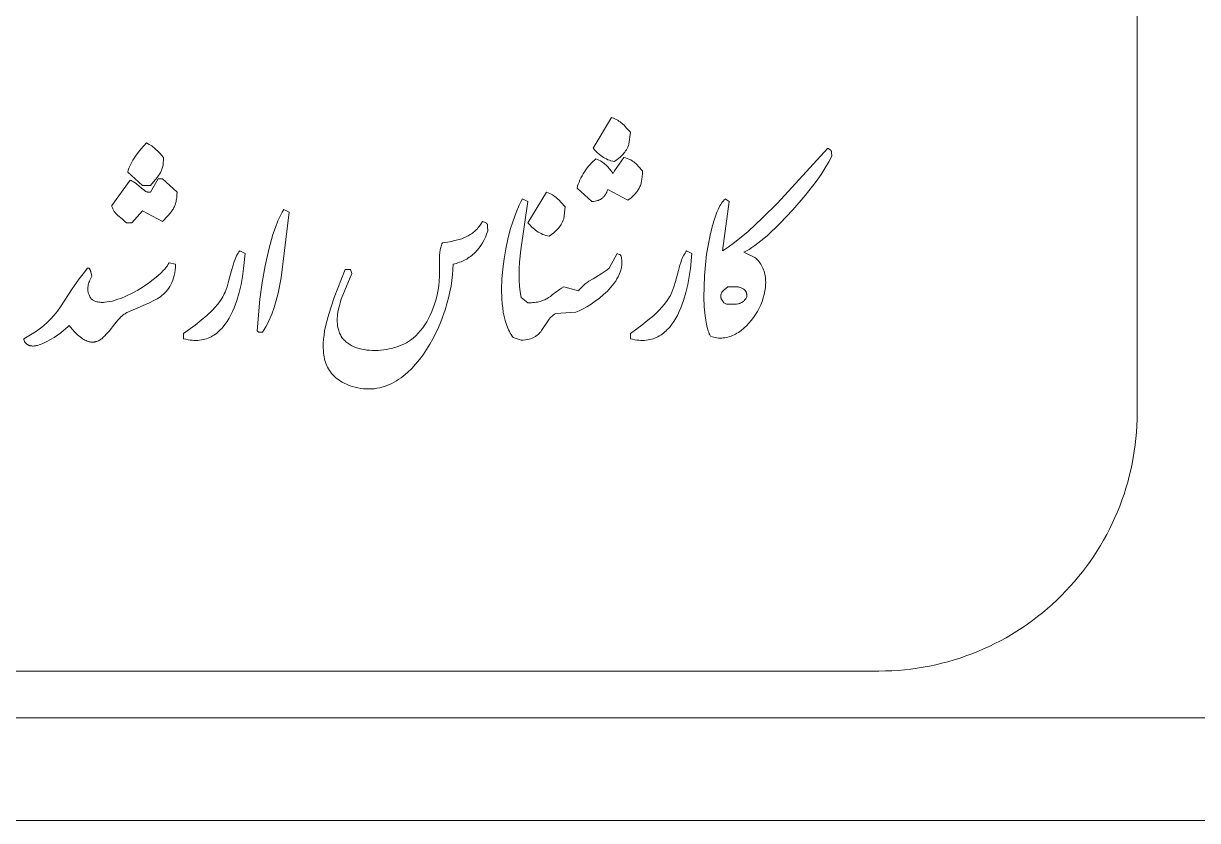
# Model space of a CAD drawing. Header units: metres. Extents: x 236 to 355, y 67 to 475.
# Drawn here: x 296.351 to 297.454, y 138.91 to 139.659 of the extents above; entities that cross this region are included whole.
import ezdxf

# ---------------------------------------------------------------- set-up
doc = ezdxf.new("R2010")
doc.units = ezdxf.units.M
doc.header["$LTSCALE"] = 0.007
doc.header["$MEASUREMENT"] = 0
doc.layers.add('6', color=6, linetype='Continuous')
doc.layers.add('H', color=7, linetype='Continuous')
doc.layers.add('decoration', color=251, linetype='Continuous', lineweight=18)

msp = doc.modelspace()

# ---------------------------------------------------------------- linework, layer by layer
at = {"layer": '6', "lineweight": 5}
for points in [[(311.8328, 158.3027), (283.7399, 158.3027), (283.7399, 138.9098), (311.8328, 138.9098)], [(311.7364, 158.2062), (283.8364, 158.2062), (283.8364, 139.0062), (311.7364, 139.0062)]]:
    msp.add_lwpolyline(points, close=True, dxfattribs=at)
at = {"layer": 'decoration', "lineweight": 5, "ltscale": 0.5}
msp.add_lwpolyline([(295.5802, 140.216), (297.1549, 140.216, -0.414214), (297.3975, 139.9734), (297.3975, 139.2928, -0.414214), (297.1549, 139.0503), (295.5802, 139.0503, -0.414214), (295.3317, 139.2988), (295.3317, 139.9675, -0.414214)], format="xyb", close=True, dxfattribs=at)
at = {"layer": 'H', "lineweight": 5}
for points in [[(296.9037, 139.5707), (296.9053, 139.5701), (296.9068, 139.5695), (296.9081, 139.5689), (296.9094, 139.5682), (296.9106, 139.5674), (296.9117, 139.5666), (296.9127, 139.5658), (296.9138, 139.5649), (296.9157, 139.5631), (296.9175, 139.5611), (296.9213, 139.5569), (296.92, 139.5456), (296.9195, 139.5443), (296.9189, 139.543), (296.9182, 139.5417), (296.9176, 139.5405), (296.9168, 139.5394), (296.9161, 139.5383), (296.9153, 139.5372), (296.9144, 139.5362), (296.9135, 139.5352), (296.9126, 139.5343), (296.9116, 139.5334), (296.9106, 139.5325), (296.9085, 139.5309), (296.9062, 139.5293), (296.9047, 139.5296), (296.9031, 139.53), (296.9016, 139.5305), (296.9002, 139.5311), (296.8988, 139.5318), (296.8974, 139.5325), (296.8961, 139.5333), (296.8948, 139.5341), (296.8936, 139.535), (296.8924, 139.5359), (296.8901, 139.5378), (296.8881, 139.5398), (296.8862, 139.5418)], [(296.4665, 139.5469), (296.4692, 139.5454), (296.4704, 139.5447), (296.4715, 139.544), (296.4726, 139.5432), (296.4736, 139.5424), (296.4755, 139.5408), (296.4773, 139.5391), (296.4791, 139.5373), (296.4827, 139.5331), (296.4826, 139.5305), (296.4824, 139.5281), (296.4821, 139.5259), (296.4818, 139.5249), (296.4816, 139.5239), (296.4813, 139.523), (296.481, 139.5221), (296.4807, 139.5213), (296.4803, 139.5205), (296.48, 139.5197), (296.4796, 139.5189), (296.4788, 139.5175), (296.4778, 139.5161), (296.4769, 139.5148), (296.4748, 139.5122), (296.4702, 139.5068), (296.4627, 139.5068), (296.4489, 139.5193), (296.4495, 139.5212), (296.4501, 139.5231), (296.4509, 139.525), (296.4518, 139.5269), (296.4528, 139.5288), (296.4539, 139.5307), (296.4562, 139.5343), (296.4587, 139.5378), (296.4613, 139.5411)], [(297.1069, 139.5419), (297.1091, 139.5404), (297.1092, 139.5403), (297.1094, 139.5402), (297.1095, 139.5401), (297.1097, 139.54), (297.1097, 139.5399), (297.1097, 139.5399), (297.1097, 139.5399), (297.1098, 139.5398), (297.1098, 139.5398), (297.1099, 139.5397), (297.1099, 139.5397), (297.1099, 139.5396), (297.1099, 139.5396), (297.11, 139.5396), (297.11, 139.5396), (297.11, 139.5396), (297.11, 139.5396), (297.11, 139.5396), (297.11, 139.5396), (297.11, 139.5396), (297.11, 139.5396), (297.11, 139.5396), (297.11, 139.5396), (297.11, 139.5396), (297.11, 139.5396), (297.11, 139.5396), (297.11, 139.5396), (297.11, 139.5396), (297.11, 139.5395), (297.11, 139.5395), (297.11, 139.5395), (297.11, 139.5395), (297.11, 139.5394), (297.1101, 139.5394), (297.1101, 139.5393), (297.1101, 139.5391), (297.1102, 139.5389), (297.1102, 139.5388), (297.1103, 139.5383), (297.1104, 139.5378), (297.1107, 139.5343), (297.1079, 139.5291), (297.1045, 139.5233), (297.1005, 139.5172), (297.0959, 139.5107), (297.0856, 139.4973), (297.0741, 139.4838), (297.0619, 139.471), (297.0498, 139.4596), (297.0439, 139.4547), (297.0383, 139.4504), (297.0355, 139.4485), (297.0329, 139.4468), (297.0304, 139.4453), (297.0279, 139.4441), (297.0304, 139.4428), (297.0376, 139.4394), (297.0384, 139.439), (297.0391, 139.4385), (297.0395, 139.4382), (297.0398, 139.438), (297.0401, 139.4377), (297.0405, 139.4374), (297.0408, 139.437), (297.0411, 139.4367), (297.0415, 139.4363), (297.0418, 139.4359), (297.0421, 139.4355), (297.0424, 139.4351), (297.043, 139.4341), (297.0438, 139.4329), (297.0446, 139.4316), (297.0453, 139.4303), (297.0459, 139.429), (297.0464, 139.4276), (297.0469, 139.4262), (297.0473, 139.4248), (297.0477, 139.4234), (297.048, 139.4219), (297.0482, 139.4204), (297.0483, 139.4188), (297.0484, 139.4173), (297.0485, 139.4157), (297.0484, 139.4141), (297.0483, 139.4125), (297.0482, 139.4109), (297.0477, 139.4077), (297.047, 139.4044), (297.0461, 139.4011), (297.0451, 139.3979), (297.0438, 139.3947), (297.0423, 139.3915), (297.0407, 139.3885), (297.0389, 139.3855), (297.037, 139.3826), (297.0349, 139.3799), (297.0327, 139.3773), (297.0304, 139.3748), (297.028, 139.3726), (297.0254, 139.3705), (297.0241, 139.3696), (297.0228, 139.3687), (297.0215, 139.3679), (297.0201, 139.3671), (297.0187, 139.3664), (297.0173, 139.3658), (297.0159, 139.3652), (297.0145, 139.3647), (297.013, 139.3643), (297.0116, 139.364), (297.0101, 139.3637), (297.0086, 139.3635), (297.0072, 139.3634), (297.0057, 139.3634), (297.0042, 139.3634), (297.0027, 139.3636), (297.0011, 139.3638), (296.9996, 139.3642), (296.9981, 139.3646), (296.9966, 139.3651), (296.996, 139.3663), (296.9955, 139.3675), (296.9949, 139.3688), (296.9944, 139.3702), (296.9935, 139.3733), (296.9928, 139.3766), (296.9921, 139.3803), (296.9915, 139.3842), (296.9908, 139.3927), (296.9904, 139.4019), (296.9905, 139.4117), (296.991, 139.4218), (296.9918, 139.4321), (296.993, 139.4423), (296.9946, 139.4521), (296.9965, 139.4616), (296.9987, 139.4703), (296.9999, 139.4743), (297.0012, 139.4781), (297.0026, 139.4816), (297.004, 139.4848), (297.0055, 139.4877), (297.0063, 139.4891), (297.0071, 139.4903), (297.0079, 139.4914), (297.0087, 139.4925), (297.0095, 139.4934), (297.01, 139.4938), (297.0104, 139.4942), (297.0141, 139.4917), (297.0079, 139.4454), (297.0105, 139.447), (297.0133, 139.4488), (297.0192, 139.4531), (297.032, 139.4637), (297.0456, 139.4763), (297.0595, 139.4901)], [(296.9151, 139.5331), (296.9168, 139.5327), (296.9184, 139.5322), (296.9198, 139.5317), (296.9211, 139.5311), (296.9217, 139.5308), (296.9223, 139.5305), (296.9234, 139.5298), (296.9245, 139.529), (296.9255, 139.5282), (296.9264, 139.5274), (296.9273, 139.5265), (296.929, 139.5247), (296.9327, 139.5205), (296.9327, 139.5178), (296.9325, 139.5153), (296.9322, 139.5129), (296.9318, 139.5108), (296.9316, 139.5097), (296.9313, 139.5087), (296.931, 139.5077), (296.9307, 139.5068), (296.9303, 139.5059), (296.9299, 139.505), (296.9295, 139.5042), (296.9291, 139.5034), (296.9286, 139.5026), (296.9281, 139.5018), (296.9276, 139.5011), (296.927, 139.5004), (296.9259, 139.499), (296.9246, 139.4977), (296.9233, 139.4965), (296.9219, 139.4953), (296.9189, 139.493), (296.9001, 139.503), (296.8996, 139.5017), (296.8991, 139.5006), (296.8985, 139.4995), (296.8979, 139.4984), (296.8976, 139.4979), (296.8973, 139.4975), (296.8969, 139.497), (296.8966, 139.4966), (296.8962, 139.4962), (296.8958, 139.4958), (296.8954, 139.4954), (296.895, 139.495), (296.8946, 139.4947), (296.8941, 139.4944), (296.8936, 139.4941), (296.8931, 139.4938), (296.8926, 139.4935), (296.8921, 139.4933), (296.8915, 139.493), (296.8909, 139.4928), (296.8903, 139.4926), (296.8896, 139.4924), (296.8882, 139.4921), (296.8867, 139.4919), (296.8851, 139.4917), (296.8713, 139.5043), (296.8717, 139.5061), (296.8723, 139.508), (296.8731, 139.51), (296.8739, 139.512), (296.8749, 139.5139), (296.8759, 139.5159), (296.877, 139.5178), (296.8782, 139.5197), (296.8807, 139.5233), (296.8821, 139.525), (296.8834, 139.5266), (296.8848, 139.5281), (296.8861, 139.5295), (296.8875, 139.5307), (296.8888, 139.5318), (296.8904, 139.5313), (296.8918, 139.5307), (296.8931, 139.53), (296.8943, 139.5293), (296.8954, 139.5286), (296.8964, 139.5278), (296.8974, 139.527), (296.8983, 139.5262), (296.8992, 139.5253), (296.9, 139.5244), (296.9016, 139.5224), (296.9051, 139.518), (296.9064, 139.5205)], [(296.4777, 139.513), (296.4815, 139.513), (296.4953, 139.5005), (296.4952, 139.4977), (296.495, 139.4952), (296.4948, 139.494), (296.4946, 139.4929), (296.4944, 139.4918), (296.4941, 139.4907), (296.4938, 139.4897), (296.4935, 139.4888), (296.4932, 139.4879), (296.4928, 139.487), (296.4924, 139.4862), (296.492, 139.4854), (296.4915, 139.4846), (296.4911, 139.4838), (296.4901, 139.4824), (296.489, 139.481), (296.4867, 139.4784), (296.4815, 139.4729), (296.4627, 139.483), (296.4527, 139.4717), (296.4477, 139.4717), (296.4467, 139.4727), (296.4457, 139.4737), (296.4447, 139.4746), (296.4437, 139.4755), (296.4397, 139.4787), (296.4388, 139.4796), (296.4379, 139.4805), (296.4375, 139.481), (296.437, 139.4815), (296.4366, 139.482), (296.4362, 139.4825), (296.4359, 139.4831), (296.4355, 139.4837), (296.4352, 139.4843), (296.4349, 139.485), (296.4346, 139.4857), (296.4343, 139.4864), (296.4341, 139.4872), (296.4339, 139.488), (296.4514, 139.5118), (296.4522, 139.5114), (296.453, 139.511), (296.4537, 139.5106), (296.4545, 139.5102), (296.4559, 139.5093), (296.4572, 139.5083), (296.4619, 139.5044), (296.464, 139.5026), (296.4651, 139.5019), (296.4656, 139.5016), (296.4661, 139.5013), (296.4666, 139.501), (296.4671, 139.5008), (296.4674, 139.5007), (296.4676, 139.5006), (296.4679, 139.5006), (296.4681, 139.5005), (296.4684, 139.5005), (296.4686, 139.5004), (296.4689, 139.5004), (296.4692, 139.5004), (296.4694, 139.5004), (296.4697, 139.5004), (296.4699, 139.5005), (296.4702, 139.5005)], [(296.8424, 139.5005), (296.844, 139.4999), (296.8455, 139.4993), (296.8468, 139.4987), (296.8481, 139.498), (296.8493, 139.4972), (296.8504, 139.4964), (296.8515, 139.4956), (296.8525, 139.4947), (296.8544, 139.4929), (296.8562, 139.4909), (296.86, 139.4867), (296.8587, 139.4754), (296.8582, 139.4741), (296.8576, 139.4728), (296.8569, 139.4715), (296.8563, 139.4703), (296.8555, 139.4692), (296.8548, 139.4681), (296.854, 139.467), (296.8531, 139.466), (296.8522, 139.465), (296.8513, 139.4641), (296.8503, 139.4632), (296.8493, 139.4623), (296.8472, 139.4607), (296.845, 139.4591), (296.8434, 139.4594), (296.8418, 139.4599), (296.8403, 139.4603), (296.8389, 139.4609), (296.8375, 139.4616), (296.8361, 139.4623), (296.8348, 139.4631), (296.8335, 139.4639), (296.8323, 139.4648), (296.8311, 139.4657), (296.8288, 139.4677), (296.8268, 139.4697), (296.8249, 139.4717)], [(296.8199, 139.4942), (296.8249, 139.4917), (296.8185, 139.4464), (296.8172, 139.4348), (296.8168, 139.429), (296.8167, 139.4233), (296.8167, 139.4177), (296.817, 139.4122), (296.8177, 139.4067), (296.8186, 139.4015), (296.8249, 139.3965), (296.8283, 139.3965), (296.8298, 139.3967), (296.8313, 139.3968), (296.8327, 139.397), (296.834, 139.3972), (296.8353, 139.3975), (296.8365, 139.3978), (296.8376, 139.3982), (296.8387, 139.3986), (296.8398, 139.399), (296.8408, 139.3994), (296.8418, 139.3999), (296.8427, 139.4004), (296.8445, 139.4015), (296.8462, 139.4026), (296.8479, 139.4039), (296.8512, 139.4064), (296.8547, 139.409), (296.8566, 139.4103), (296.8587, 139.4115), (296.8725, 139.4078), (296.8733, 139.4087), (296.874, 139.4096), (296.8756, 139.4113), (296.8772, 139.4128), (296.8789, 139.4143), (296.8806, 139.4156), (296.8824, 139.4169), (296.8862, 139.4192), (296.8938, 139.4237), (296.8976, 139.4262), (296.8995, 139.4276), (296.9014, 139.4291), (296.9089, 139.4428), (296.91, 139.4424), (296.9107, 139.4421), (296.9111, 139.442), (296.9112, 139.442), (296.9112, 139.442), (296.9112, 139.442), (296.9112, 139.442), (296.9112, 139.442), (296.9112, 139.442), (296.9112, 139.442), (296.9112, 139.442), (296.9112, 139.442), (296.9112, 139.442), (296.9112, 139.442), (296.9112, 139.442), (296.9112, 139.442), (296.9112, 139.442), (296.9112, 139.442), (296.9112, 139.442), (296.9112, 139.442), (296.9112, 139.442), (296.9112, 139.442), (296.9112, 139.442), (296.9112, 139.442), (296.9112, 139.442), (296.9112, 139.442), (296.9112, 139.442), (296.9112, 139.442), (296.9112, 139.442), (296.9112, 139.442), (296.9112, 139.442), (296.9112, 139.442), (296.9112, 139.442), (296.9112, 139.442), (296.9112, 139.442), (296.9112, 139.442), (296.9112, 139.442), (296.9112, 139.442), (296.9112, 139.442), (296.9112, 139.442), (296.9112, 139.442), (296.9112, 139.442), (296.9112, 139.442), (296.9112, 139.442), (296.9112, 139.442), (296.9112, 139.442), (296.9112, 139.442), (296.9112, 139.442), (296.9112, 139.442), (296.9112, 139.442), (296.9112, 139.442), (296.9112, 139.442), (296.9112, 139.442), (296.9112, 139.442), (296.9112, 139.442), (296.9112, 139.442), (296.9112, 139.442), (296.9112, 139.442), (296.9112, 139.442), (296.9112, 139.442), (296.9112, 139.442), (296.9112, 139.442), (296.9112, 139.442), (296.9112, 139.442), (296.9112, 139.442), (296.9112, 139.442), (296.9112, 139.442), (296.9112, 139.442), (296.9113, 139.442), (296.9113, 139.442), (296.9113, 139.442), (296.9113, 139.442), (296.9113, 139.442), (296.9113, 139.442), (296.9113, 139.442), (296.9113, 139.442), (296.9113, 139.442), (296.9113, 139.442), (296.9113, 139.442), (296.9113, 139.442), (296.9113, 139.442), (296.9113, 139.442), (296.9113, 139.442), (296.9113, 139.442), (296.9113, 139.442), (296.9113, 139.442), (296.9113, 139.442), (296.9113, 139.442), (296.9113, 139.442), (296.9113, 139.442), (296.9113, 139.442), (296.9113, 139.442), (296.9113, 139.442), (296.9113, 139.442), (296.9113, 139.442), (296.9113, 139.442), (296.9113, 139.442), (296.9113, 139.442), (296.9113, 139.442), (296.9113, 139.442), (296.9113, 139.442), (296.9113, 139.442), (296.9113, 139.442), (296.9113, 139.4419), (296.9113, 139.4419), (296.9113, 139.4419), (296.9113, 139.4419), (296.9113, 139.4419), (296.9113, 139.4419), (296.9113, 139.4419), (296.9113, 139.4419), (296.9113, 139.4419), (296.9113, 139.4419), (296.9113, 139.4419), (296.9113, 139.4419), (296.9113, 139.4419), (296.9113, 139.4419), (296.9113, 139.4419), (296.9126, 139.4403), (296.9129, 139.4392), (296.9131, 139.4381), (296.9132, 139.437), (296.9133, 139.4359), (296.9134, 139.4348), (296.9134, 139.4338), (296.9133, 139.4327), (296.9132, 139.4316), (296.9131, 139.4305), (296.9129, 139.4294), (296.9126, 139.4284), (296.9123, 139.4273), (296.912, 139.4262), (296.9117, 139.4252), (296.9108, 139.4231), (296.9098, 139.421), (296.9087, 139.419), (296.9075, 139.417), (296.9061, 139.415), (296.9046, 139.4131), (296.9031, 139.4112), (296.9014, 139.4094), (296.8997, 139.4076), (296.8961, 139.4042), (296.8922, 139.401), (296.8883, 139.398), (296.8844, 139.3953), (296.8805, 139.3929), (296.8768, 139.3909), (296.8732, 139.3891), (296.87, 139.3877), (296.8512, 139.3864), (296.85, 139.3857), (296.8489, 139.3849), (296.8478, 139.384), (296.8469, 139.3832), (296.846, 139.3823), (296.8451, 139.3813), (296.8444, 139.3803), (296.8436, 139.3794), (296.8385, 139.3713), (296.8378, 139.3704), (296.8371, 139.3694), (296.8363, 139.3685), (296.8355, 139.3676), (296.8346, 139.3668), (296.8336, 139.366), (296.8326, 139.3653), (296.8321, 139.3649), (296.8315, 139.3646), (296.8309, 139.3643), (296.8303, 139.3639), (296.829, 139.3634), (296.8276, 139.3628), (296.8261, 139.3624), (296.8244, 139.362), (296.8226, 139.3617), (296.8207, 139.3615), (296.8186, 139.3614), (296.8111, 139.3639), (296.8102, 139.3652), (296.8092, 139.3666), (296.8084, 139.368), (296.8076, 139.3696), (296.8068, 139.3711), (296.8061, 139.3728), (296.8048, 139.3762), (296.8037, 139.3798), (296.8027, 139.3836), (296.8019, 139.3876), (296.8013, 139.3917), (296.8008, 139.396), (296.8005, 139.4004), (296.8003, 139.4095), (296.8006, 139.4188), (296.8014, 139.4284), (296.8026, 139.4379), (296.8043, 139.4473), (296.8062, 139.4565), (296.8085, 139.4654), (296.8111, 139.4737), (296.8139, 139.4813), (296.8168, 139.4882), (296.8183, 139.4914)], [(296.5955, 139.4842), (296.6006, 139.4817), (296.5931, 139.42), (296.5903, 139.4055), (296.5885, 139.3986), (296.5865, 139.392), (296.5843, 139.3857), (296.5817, 139.3797), (296.5803, 139.3768), (296.5788, 139.3741), (296.5772, 139.3714), (296.5755, 139.3689), (296.5717, 139.3689), (296.5705, 139.3702), (296.5732, 139.3998), (296.5754, 139.4156), (296.5781, 139.4313), (296.5814, 139.4466), (296.5854, 139.4608), (296.5877, 139.4674), (296.5901, 139.4735), (296.5927, 139.4791), (296.5941, 139.4817)], [(296.7823, 139.4729), (296.7841, 139.4722), (296.7848, 139.472), (296.7854, 139.4717), (296.7857, 139.4716), (296.7859, 139.4714), (296.786, 139.4714), (296.7861, 139.4713), (296.7862, 139.4712), (296.7862, 139.4712), (296.7862, 139.4712), (296.7862, 139.4712), (296.7862, 139.4712), (296.7862, 139.4712), (296.7862, 139.4712), (296.7863, 139.4712), (296.7863, 139.4711), (296.7863, 139.4711), (296.7864, 139.4711), (296.7864, 139.471), (296.7864, 139.471), (296.7864, 139.471), (296.7864, 139.471), (296.7864, 139.471), (296.7864, 139.471), (296.7864, 139.471), (296.7864, 139.471), (296.7864, 139.471), (296.7864, 139.471), (296.7864, 139.471), (296.7864, 139.471), (296.7864, 139.471), (296.7864, 139.471), (296.7864, 139.471), (296.7865, 139.471), (296.7865, 139.471), (296.7865, 139.471), (296.7865, 139.471), (296.7865, 139.471), (296.7865, 139.471), (296.7865, 139.471), (296.7865, 139.471), (296.7865, 139.471), (296.7865, 139.471), (296.7865, 139.471), (296.7865, 139.471), (296.7865, 139.471), (296.7865, 139.471), (296.7865, 139.471), (296.7865, 139.4709), (296.7866, 139.4708), (296.7866, 139.4708), (296.7866, 139.4708), (296.7866, 139.4708), (296.7866, 139.4708), (296.7866, 139.4708), (296.7866, 139.4708), (296.7866, 139.4708), (296.7866, 139.4708), (296.7866, 139.4708), (296.7866, 139.4708), (296.7866, 139.4708), (296.7866, 139.4708), (296.7866, 139.4708), (296.7866, 139.4708), (296.7866, 139.4708), (296.7866, 139.4708), (296.7866, 139.4708), (296.7866, 139.4708), (296.7866, 139.4708), (296.7866, 139.4708), (296.7866, 139.4708), (296.7866, 139.4708), (296.7867, 139.4708), (296.7867, 139.4708), (296.7867, 139.4708), (296.7867, 139.4707), (296.7867, 139.4707), (296.7867, 139.4706), (296.7868, 139.4706), (296.7868, 139.4706), (296.7868, 139.4706), (296.7868, 139.4706), (296.7868, 139.4706), (296.7868, 139.4706), (296.7868, 139.4706), (296.7868, 139.4706), (296.7868, 139.4705), (296.7868, 139.4705), (296.7868, 139.4705), (296.7868, 139.4705), (296.7868, 139.4705), (296.7868, 139.4705), (296.7868, 139.4705), (296.7868, 139.4705), (296.7868, 139.4705), (296.7868, 139.4705), (296.7869, 139.4704), (296.7869, 139.4703), (296.7869, 139.4702), (296.787, 139.4701), (296.787, 139.4699), (296.787, 139.4698), (296.7871, 139.4696), (296.7871, 139.4693), (296.7872, 139.469), (296.7872, 139.4683), (296.7873, 139.4642), (296.7862, 139.4612), (296.7851, 139.4583), (296.7838, 139.4556), (296.7824, 139.453), (296.7808, 139.4505), (296.7791, 139.4481), (296.7773, 139.4459), (296.7754, 139.4438), (296.7744, 139.4428), (296.7733, 139.4419), (296.7722, 139.441), (296.7711, 139.4401), (296.7699, 139.4393), (296.7687, 139.4385), (296.7675, 139.4377), (296.7662, 139.437), (296.7649, 139.4363), (296.7636, 139.4357), (296.7622, 139.4351), (296.7608, 139.4346), (296.7593, 139.4341), (296.7578, 139.4336), (296.7547, 139.4328), (296.7546, 139.4279), (296.7542, 139.4228), (296.7536, 139.4176), (296.7528, 139.4122), (296.7517, 139.4067), (296.7504, 139.4012), (296.7472, 139.39), (296.7432, 139.3788), (296.7409, 139.3733), (296.7384, 139.3679), (296.7357, 139.3626), (296.7328, 139.3575), (296.7297, 139.3525), (296.7265, 139.3477), (296.7231, 139.3431), (296.7195, 139.3388), (296.7158, 139.3348), (296.7119, 139.3311), (296.7078, 139.3277), (296.7058, 139.3261), (296.7037, 139.3246), (296.7015, 139.3233), (296.6993, 139.322), (296.6971, 139.3208), (296.6948, 139.3198), (296.6925, 139.3188), (296.6902, 139.318), (296.6879, 139.3173), (296.6855, 139.3167), (296.683, 139.3162), (296.6806, 139.3158), (296.6781, 139.3156), (296.6756, 139.3155), (296.673, 139.3156), (296.6705, 139.3157), (296.6679, 139.3161), (296.6652, 139.3166), (296.6626, 139.3172), (296.6599, 139.318), (296.6572, 139.3189), (296.6545, 139.32), (296.6525, 139.3209), (296.6506, 139.3219), (296.6489, 139.3229), (296.6473, 139.324), (296.6457, 139.3251), (296.6443, 139.3263), (296.6429, 139.3275), (296.6417, 139.3288), (296.6405, 139.3301), (296.6395, 139.3315), (296.6385, 139.3329), (296.6376, 139.3344), (296.6368, 139.3359), (296.636, 139.3374), (296.6354, 139.339), (296.6348, 139.3406), (296.6343, 139.3423), (296.6338, 139.344), (296.6335, 139.3457), (296.6332, 139.3474), (296.6329, 139.3492), (296.6328, 139.351), (296.6326, 139.3547), (296.6326, 139.3585), (296.6329, 139.3623), (296.6334, 139.3662), (296.634, 139.3701), (296.6357, 139.3781), (296.6379, 139.386), (296.6431, 139.4015), (296.6532, 139.4278), (296.6582, 139.4278), (296.6595, 139.424), (296.6496, 139.3999), (296.6485, 139.3964), (296.6476, 139.3928), (296.6468, 139.3893), (296.6462, 139.3857), (296.646, 139.3839), (296.6459, 139.3821), (296.6459, 139.3803), (296.6459, 139.3785), (296.646, 139.3767), (296.6462, 139.3749), (296.6465, 139.3732), (296.6469, 139.3714), (296.6473, 139.3702), (296.6476, 139.3691), (296.6481, 139.368), (296.6485, 139.367), (296.6491, 139.366), (296.6496, 139.365), (296.6503, 139.364), (296.6509, 139.3631), (296.6516, 139.3623), (296.6524, 139.3615), (296.6532, 139.3607), (296.654, 139.3599), (296.6549, 139.3592), (296.6557, 139.3585), (296.6567, 139.3579), (296.6576, 139.3573), (296.6586, 139.3567), (296.6597, 139.3561), (296.6607, 139.3556), (296.6618, 139.3551), (296.664, 139.3543), (296.6663, 139.3536), (296.6688, 139.353), (296.6712, 139.3525), (296.6738, 139.3521), (296.6763, 139.3519), (296.6789, 139.3517), (296.6816, 139.3517), (296.6842, 139.3518), (296.6869, 139.352), (296.6895, 139.3523), (296.6921, 139.3527), (296.6947, 139.3532), (296.6972, 139.3537), (296.6997, 139.3544), (296.7021, 139.3552), (296.7045, 139.356), (296.7067, 139.3569), (296.7089, 139.3579), (296.7109, 139.359), (296.7128, 139.3602), (296.7146, 139.3614), (296.7172, 139.3634), (296.7196, 139.3656), (296.722, 139.3679), (296.7242, 139.3705), (296.7262, 139.3731), (296.7282, 139.3759), (296.73, 139.3788), (296.7317, 139.3819), (296.7333, 139.385), (296.7347, 139.3883), (296.7361, 139.3918), (296.7373, 139.3953), (296.7384, 139.3989), (296.7393, 139.4026), (296.7409, 139.4103), (296.7414, 139.4132), (296.7416, 139.4161), (296.7419, 139.4219), (296.7418, 139.4333), (296.7418, 139.4388), (296.7419, 139.4414), (296.7422, 139.4439), (296.7426, 139.4463), (296.7428, 139.4475), (296.7431, 139.4486), (296.7434, 139.4497), (296.7438, 139.4508), (296.7442, 139.4519), (296.7447, 139.4529), (296.7515, 139.454), (296.7576, 139.4553), (296.7603, 139.456), (296.7629, 139.4568), (296.7654, 139.4578), (296.7677, 139.4588), (296.7688, 139.4594), (296.7699, 139.46), (296.7709, 139.4606), (296.7719, 139.4613), (296.7729, 139.462), (296.7739, 139.4628), (296.7748, 139.4636), (296.7757, 139.4644), (296.7766, 139.4653), (296.7775, 139.4662), (296.7783, 139.4672), (296.7792, 139.4682), (296.7808, 139.4705)], [(296.5542, 139.4454), (296.5592, 139.4428), (296.5579, 139.4287), (296.5568, 139.4212), (296.5554, 139.4137), (296.5536, 139.4061), (296.5515, 139.3988), (296.5503, 139.3952), (296.5489, 139.3918), (296.5475, 139.3884), (296.5459, 139.3851), (296.5442, 139.382), (296.5424, 139.3791), (296.5405, 139.3763), (296.5384, 139.3737), (296.5373, 139.3724), (296.5362, 139.3713), (296.535, 139.3701), (296.5338, 139.3691), (296.5326, 139.3681), (296.5313, 139.3671), (296.53, 139.3662), (296.5287, 139.3654), (296.5273, 139.3646), (296.5259, 139.364), (296.5244, 139.3633), (296.5229, 139.3628), (296.5214, 139.3623), (296.5198, 139.3619), (296.5182, 139.3616), (296.5165, 139.3614), (296.5148, 139.3612), (296.513, 139.3612), (296.5112, 139.3612), (296.5094, 139.3613), (296.5075, 139.3615), (296.5056, 139.3618), (296.5036, 139.3622), (296.5015, 139.3626), (296.5015, 139.3676), (296.5123, 139.3756), (296.5179, 139.3801), (296.5234, 139.3847), (296.5286, 139.3897), (296.5311, 139.3923), (296.5333, 139.395), (296.5354, 139.3978), (296.5373, 139.4006), (296.5382, 139.402), (296.539, 139.4035), (296.5397, 139.405), (296.5404, 139.4065), (296.5414, 139.409), (296.5423, 139.4116), (296.5438, 139.4167), (296.5465, 139.4269), (296.5479, 139.4319), (296.5487, 139.4343), (296.5496, 139.4367), (296.5505, 139.439), (296.5516, 139.4412), (296.5528, 139.4433), (296.5535, 139.4443)], [(296.974, 139.4454), (296.9791, 139.4428), (296.9777, 139.4287), (296.9766, 139.4212), (296.9752, 139.4137), (296.9735, 139.4061), (296.9713, 139.3988), (296.9701, 139.3952), (296.9688, 139.3918), (296.9673, 139.3884), (296.9658, 139.3851), (296.9641, 139.382), (296.9623, 139.3791), (296.9603, 139.3763), (296.9583, 139.3737), (296.9572, 139.3724), (296.956, 139.3713), (296.9549, 139.3701), (296.9537, 139.3691), (296.9525, 139.3681), (296.9512, 139.3671), (296.9499, 139.3662), (296.9485, 139.3654), (296.9472, 139.3646), (296.9457, 139.364), (296.9443, 139.3633), (296.9428, 139.3628), (296.9412, 139.3623), (296.9396, 139.3619), (296.938, 139.3616), (296.9363, 139.3614), (296.9346, 139.3612), (296.9329, 139.3612), (296.9311, 139.3612), (296.9292, 139.3613), (296.9273, 139.3615), (296.9254, 139.3618), (296.9234, 139.3622), (296.9214, 139.3626), (296.9214, 139.3676), (296.9321, 139.3756), (296.9378, 139.3801), (296.9433, 139.3847), (296.9485, 139.3897), (296.9509, 139.3923), (296.9532, 139.395), (296.9553, 139.3978), (296.9572, 139.4006), (296.9581, 139.402), (296.9589, 139.4035), (296.9596, 139.405), (296.9603, 139.4065), (296.9612, 139.409), (296.9621, 139.4116), (296.9637, 139.4167), (296.9664, 139.4269), (296.9678, 139.4319), (296.9686, 139.4343), (296.9694, 139.4367), (296.9704, 139.439), (296.9715, 139.4412), (296.9727, 139.4433), (296.9733, 139.4443)], [(296.4878, 139.4341), (296.494, 139.4328), (296.4938, 139.4299), (296.4935, 139.4272), (296.4931, 139.4246), (296.4926, 139.4221), (296.4919, 139.4199), (296.4912, 139.4177), (296.4904, 139.4157), (296.4895, 139.4138), (296.4886, 139.412), (296.4875, 139.4104), (296.4864, 139.4088), (296.4852, 139.4073), (296.4839, 139.4059), (296.4825, 139.4047), (296.4811, 139.4034), (296.4796, 139.4023), (296.4781, 139.4012), (296.4765, 139.4002), (296.473, 139.3983), (296.4694, 139.3965), (296.4656, 139.3948), (296.4489, 139.3877), (296.4481, 139.3873), (296.4472, 139.3868), (296.4464, 139.3863), (296.4456, 139.3858), (296.4448, 139.3852), (296.4441, 139.3846), (296.4426, 139.3832), (296.4411, 139.3817), (296.4397, 139.3802), (296.4369, 139.3769), (296.4315, 139.37), (296.4288, 139.3669), (296.4274, 139.3654), (296.426, 139.3641), (296.4253, 139.3634), (296.4246, 139.3628), (296.4238, 139.3623), (296.4231, 139.3618), (296.4223, 139.3613), (296.4215, 139.3609), (296.4207, 139.3605), (296.4199, 139.3602), (296.4191, 139.36), (296.4187, 139.3599), (296.4182, 139.3598), (296.4178, 139.3597), (296.4174, 139.3596), (296.4169, 139.3596), (296.4165, 139.3595), (296.4161, 139.3595), (296.4156, 139.3595), (296.4151, 139.3596), (296.4147, 139.3596), (296.4142, 139.3596), (296.4137, 139.3597), (296.4133, 139.3598), (296.4128, 139.3599), (296.4118, 139.3602), (296.4108, 139.3605), (296.4098, 139.361), (296.4087, 139.3615), (296.4076, 139.3621), (296.4065, 139.3628), (296.4054, 139.3636), (296.4042, 139.3644), (296.403, 139.3654), (296.4018, 139.3665), (296.3993, 139.369), (296.3966, 139.3718), (296.3938, 139.3752), (296.3933, 139.3746), (296.3926, 139.374), (296.3909, 139.3724), (296.3887, 139.3705), (296.386, 139.3684), (296.3831, 139.3662), (296.3798, 139.364), (296.3764, 139.3619), (296.3728, 139.36), (296.3711, 139.3591), (296.3693, 139.3583), (296.3675, 139.3576), (296.3658, 139.357), (296.3641, 139.3565), (296.3633, 139.3563), (296.3625, 139.3562), (296.3617, 139.3561), (296.3609, 139.356), (296.3602, 139.3559), (296.3594, 139.3559), (296.3587, 139.356), (296.358, 139.3561), (296.3573, 139.3562), (296.357, 139.3563), (296.3567, 139.3564), (296.3563, 139.3565), (296.356, 139.3566), (296.3557, 139.3567), (296.3554, 139.3569), (296.3551, 139.357), (296.3549, 139.3572), (296.3546, 139.3574), (296.3543, 139.3576), (296.3541, 139.3578), (296.3538, 139.358), (296.3536, 139.3582), (296.3533, 139.3585), (296.3531, 139.3587), (296.3529, 139.359), (296.3527, 139.3593), (296.3524, 139.3596), (296.3523, 139.3599), (296.3521, 139.3603), (296.3519, 139.3606), (296.3517, 139.361), (296.3516, 139.3614), (296.3514, 139.3618), (296.3512, 139.3626), (296.3576, 139.3663), (296.3632, 139.3699), (296.3682, 139.3736), (296.3725, 139.3773), (296.3764, 139.381), (296.3798, 139.3848), (296.3829, 139.3887), (296.3858, 139.3927), (296.3968, 139.4096), (296.4033, 139.419), (296.407, 139.4239), (296.4113, 139.4291), (296.4126, 139.4291), (296.4136, 139.4274), (296.4138, 139.4271), (296.4139, 139.4268), (296.4141, 139.4264), (296.4142, 139.4261), (296.4143, 139.4258), (296.4144, 139.4254), (296.4146, 139.4244), (296.4151, 139.4215), (296.4142, 139.4197), (296.4133, 139.4177), (296.4129, 139.4167), (296.4125, 139.4156), (296.4122, 139.4145), (296.4119, 139.4134), (296.4117, 139.4122), (296.4115, 139.4111), (296.4115, 139.4105), (296.4114, 139.4099), (296.4114, 139.4093), (296.4115, 139.4087), (296.4115, 139.4081), (296.4116, 139.4075), (296.4117, 139.407), (296.4118, 139.4064), (296.4119, 139.4058), (296.4121, 139.4052), (296.4123, 139.4046), (296.4126, 139.404), (296.4132, 139.4026), (296.4138, 139.4015), (296.4141, 139.4011), (296.4142, 139.4009), (296.4143, 139.4007), (296.4145, 139.4005), (296.4146, 139.4003), (296.4147, 139.4002), (296.4149, 139.4), (296.415, 139.3999), (296.4152, 139.3998), (296.4153, 139.3996), (296.4155, 139.3995), (296.4159, 139.3992), (296.4164, 139.399), (296.4188, 139.3977), (296.4198, 139.3975), (296.4208, 139.3973), (296.4218, 139.3971), (296.4229, 139.397), (296.4239, 139.3969), (296.425, 139.3969), (296.4262, 139.3969), (296.4273, 139.397), (296.4297, 139.3973), (296.4321, 139.3977), (296.4346, 139.3982), (296.4372, 139.399), (296.4398, 139.3998), (296.4425, 139.4007), (296.4478, 139.403), (296.4532, 139.4056), (296.4585, 139.4085), (296.4636, 139.4117), (296.4685, 139.415), (296.473, 139.4184), (296.4771, 139.4218), (296.4808, 139.4251), (296.4824, 139.4268), (296.4838, 139.4283), (296.4851, 139.4299), (296.4862, 139.4313), (296.4866, 139.4321), (296.4871, 139.4327), (296.4874, 139.4334)], [(297.0129, 139.4115), (297.0095, 139.4088), (297.0091, 139.4085), (297.0088, 139.4082), (297.0084, 139.4078), (297.0081, 139.4074), (297.0077, 139.407), (297.0074, 139.4065), (297.007, 139.4059), (297.0066, 139.4052), (297.0064, 139.4036), (297.0063, 139.403), (297.0063, 139.4027), (297.0063, 139.4024), (297.0063, 139.4021), (297.0063, 139.4019), (297.0063, 139.4016), (297.0064, 139.4014), (297.0064, 139.4012), (297.0065, 139.401), (297.0066, 139.4008), (297.0066, 139.4006), (297.0067, 139.4004), (297.0068, 139.4001), (297.007, 139.3997), (297.0076, 139.3989), (297.0091, 139.3965), (297.0116, 139.3952), (297.0152, 139.3951), (297.0183, 139.3951), (297.0197, 139.3952), (297.0211, 139.3953), (297.0223, 139.3956), (297.0229, 139.3957), (297.0235, 139.3959), (297.0241, 139.396), (297.0246, 139.3962), (297.0251, 139.3964), (297.0256, 139.3967), (297.0261, 139.3969), (297.0266, 139.3972), (297.027, 139.3975), (297.0274, 139.3979), (297.0279, 139.3982), (297.0283, 139.3986), (297.0287, 139.399), (297.029, 139.3994), (297.0294, 139.3999), (297.0298, 139.4004), (297.0301, 139.4009), (297.0304, 139.4015), (297.0306, 139.4023), (297.0306, 139.403), (297.0306, 139.4037), (297.0306, 139.4041), (297.0306, 139.4044), (297.0306, 139.4047), (297.0305, 139.4051), (297.0304, 139.4054), (297.0304, 139.4057), (297.0303, 139.406), (297.0302, 139.4063), (297.0301, 139.4065), (297.03, 139.4068), (297.0298, 139.4071), (297.0297, 139.4073), (297.0296, 139.4076), (297.0294, 139.4078), (297.0292, 139.4081), (297.029, 139.4083), (297.0288, 139.4085), (297.0286, 139.4087), (297.0284, 139.4089), (297.0282, 139.4091), (297.028, 139.4093), (297.0277, 139.4095), (297.0275, 139.4096), (297.0272, 139.4098), (297.0266, 139.4101), (297.026, 139.4104), (297.0254, 139.4106), (297.0247, 139.4109), (297.024, 139.4111), (297.0233, 139.4112), (297.0225, 139.4114), (297.0217, 139.4115), (297.0208, 139.4116), (297.019, 139.4117), (297.0171, 139.4117), (297.015, 139.4117)]]:
    msp.add_lwpolyline(points, close=True, dxfattribs=at)

doc.saveas('drawing.dxf')
